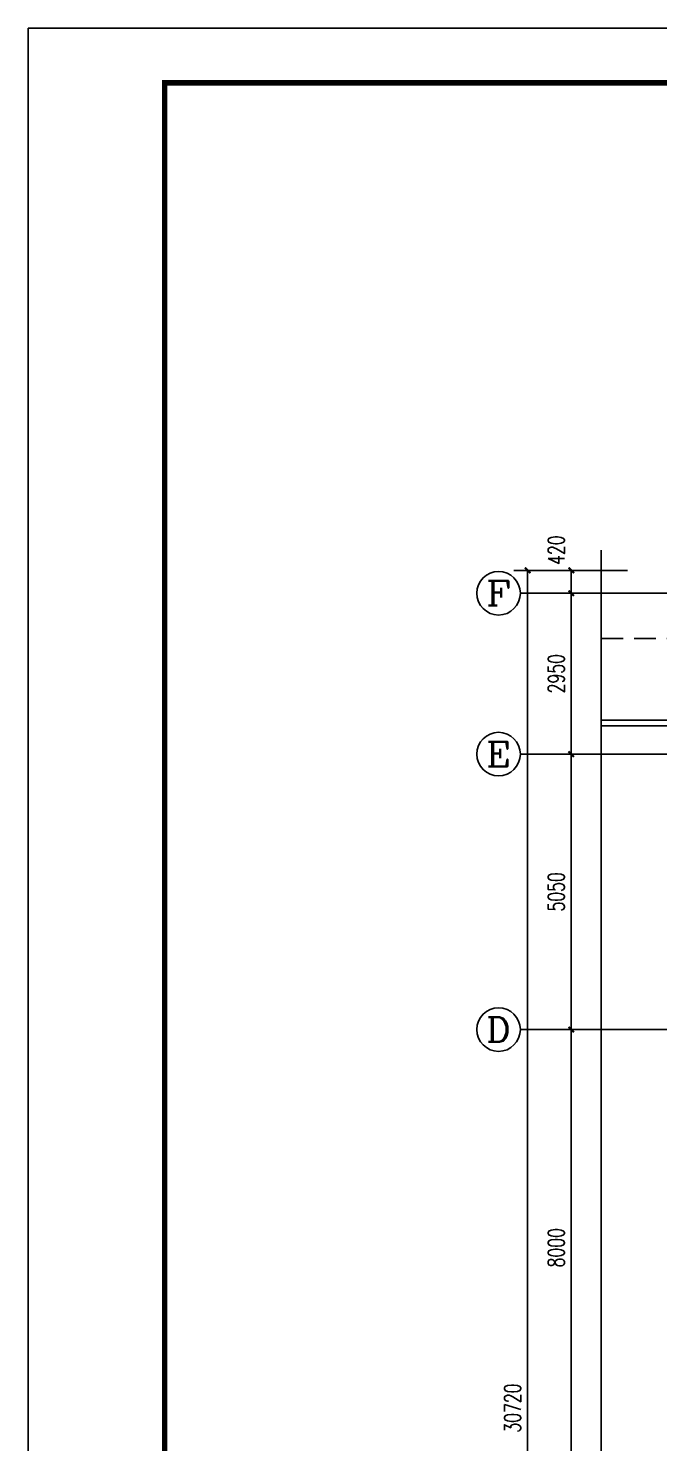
# Model space of a CAD drawing. Extents: x 2430460 to 2514560, y -608375 to -364775.
# Drawn here: x 2430460 to 2442019, y -513508 to -487575 of the extents above; entities that cross this region are included whole.
import ezdxf
from ezdxf.enums import TextEntityAlignment as Align

# ---------------------------------------------------------------- set-up
doc = ezdxf.new("R2010")
doc.units = 0
doc.header["$LTSCALE"] = 1000
doc.header["$MEASUREMENT"] = 0
doc.linetypes.add('_DASH', pattern=[0.6, 0.4, -0.2])
for name, color, linetype in [('AXIS', 3, 'Continuous'), ('AXIS_TEXT', 7, 'Continuous'), ('DIM_SYMB', 3, 'Continuous'), ('PUB_DIM', 3, 'Continuous'), ('TK', 4, 'Continuous')]:
    doc.layers.add(name, color=color, linetype=linetype)
doc.styles.add('_TCH_AXIS', font='COMPLEX', dxfattribs={"bigfont": 'GBCBIG'})
doc.styles.add('_TCH_DIM_T3', font='SIMPLEX', dxfattribs={"width": 0.705882, "bigfont": 'GBCBIG'})
doc.styles.add('COMPLEX', font='COMPLEX')
doc.styles.add('HZTXT1', font='romans.shx', dxfattribs={"width": 0.7, "bigfont": 'GBHZFS.SHX'})
doc.styles.get("Standard").update_dxf_attribs({"font": 'gbenor.shx', "bigfont": 'gbcbig.shx'})
doc.dimstyles.new('_TCH_ARCH&&100', dxfattribs={"dimtxt": 297.5, "dimasz": 100, "dimexe": 250, "dimexo": 300, "dimgap": 126.25, "dimtad": 1, "dimdec": 0, "dimzin": 0, "dimdsep": 46, "dimtxsty": '_TCH_DIM_T3', "dimblk": 'ARCHTICK', "dimcen": 0.09, "dimclrt": 7, "dimazin": 2, "dimtfac": 1, "dimtdec": 0, "dimtix": 1, "dimtmove": 2, "dimatfit": 3, "dimfxl": 30, "dimtolj": 1, "dimtzin": 0, "dimarcsym": 0})

# ---------------------------------------------------------------- blocks, each defined once
blk = doc.blocks.new('_ArchTick')
at = {"color": 0, "linetype": 'ByBlock', "const_width": 0.4}
blk.add_lwpolyline([(-0.5, -0.5), (0.5, 0.5)], dxfattribs=at)
blk = doc.blocks.new('*D65')
at = {"layer": 'Defpoints', "color": 0, "transparency": 16777216}
for p in [(-37568, 22926), (-36236, 22926), (-36236, 22506)]:
    blk.add_point(p, dxfattribs=at)
at = {"layer": 'PUB_DIM', "color": 0, "lineweight": -2, "transparency": 16777216}
for p, q in [((-36536, 22926), (-37818, 22926)), ((-37568, 22506), (-37568, 22926)), ((-36536, 22506), (-37818, 22506))]:
    blk.add_line(p, q, dxfattribs=at)
at = {"layer": 'PUB_DIM', "color": 0, "lineweight": -2, "transparency": 16777216, "xscale": 100, "yscale": 100, "zscale": 100}
for p, rotation in [((-37568, 22926), 90), ((-37568, 22506), 270)]:
    blk.add_blockref('_ArchTick', p, dxfattribs=dict(at, rotation=rotation))
at = {"layer": 'PUB_DIM', "color": 7, "transparency": 16777216, "insert": (-37843, 23296), "char_height": 297.5, "attachment_point": 5, "rotation": 90, "style": '_TCH_DIM_T3'}
blk.add_mtext('\\A1;420', dxfattribs=at)
blk = doc.blocks.new('*D66')
at = {"layer": 'Defpoints', "color": 0, "transparency": 16777216}
for p in [(-37568, 22506), (-36236, 22506), (-36236, 19556)]:
    blk.add_point(p, dxfattribs=at)
at = {"layer": 'PUB_DIM', "color": 0, "lineweight": -2, "transparency": 16777216}
for p, q in [((-36536, 22506), (-37818, 22506)), ((-37568, 19556), (-37568, 22506)), ((-36536, 19556), (-37818, 19556))]:
    blk.add_line(p, q, dxfattribs=at)
at = {"layer": 'PUB_DIM', "color": 0, "lineweight": -2, "transparency": 16777216, "xscale": 100, "yscale": 100, "zscale": 100}
for p, rotation in [((-37568, 22506), 90), ((-37568, 19556), 270)]:
    blk.add_blockref('_ArchTick', p, dxfattribs=dict(at, rotation=rotation))
at = {"layer": 'PUB_DIM', "color": 7, "transparency": 16777216, "insert": (-37843, 21031), "char_height": 297.5, "attachment_point": 5, "rotation": 90, "style": '_TCH_DIM_T3'}
blk.add_mtext('\\A1;2950', dxfattribs=at)
blk = doc.blocks.new('*D67')
at = {"layer": 'Defpoints', "color": 0, "transparency": 16777216}
for p in [(-37568, 19556), (-36236, 19556), (-36236, 14506)]:
    blk.add_point(p, dxfattribs=at)
at = {"layer": 'PUB_DIM', "color": 0, "lineweight": -2, "transparency": 16777216}
for p, q in [((-36536, 19556), (-37818, 19556)), ((-37568, 14506), (-37568, 19556)), ((-36536, 14506), (-37818, 14506))]:
    blk.add_line(p, q, dxfattribs=at)
at = {"layer": 'PUB_DIM', "color": 0, "lineweight": -2, "transparency": 16777216, "xscale": 100, "yscale": 100, "zscale": 100}
for p, rotation in [((-37568, 19556), 90), ((-37568, 14506), 270)]:
    blk.add_blockref('_ArchTick', p, dxfattribs=dict(at, rotation=rotation))
at = {"layer": 'PUB_DIM', "color": 7, "transparency": 16777216, "insert": (-37843, 17031), "char_height": 297.5, "attachment_point": 5, "rotation": 90, "style": '_TCH_DIM_T3'}
blk.add_mtext('\\A1;5050', dxfattribs=at)
blk = doc.blocks.new('*D68')
at = {"layer": 'Defpoints', "color": 0, "transparency": 16777216}
for p in [(-37568, 14506), (-36236, 14506), (-36236, 6506)]:
    blk.add_point(p, dxfattribs=at)
at = {"layer": 'PUB_DIM', "color": 0, "lineweight": -2, "transparency": 16777216}
for p, q in [((-36536, 14506), (-37818, 14506)), ((-37568, 6506), (-37568, 14506)), ((-36536, 6506), (-37818, 6506))]:
    blk.add_line(p, q, dxfattribs=at)
at = {"layer": 'PUB_DIM', "color": 0, "lineweight": -2, "transparency": 16777216, "xscale": 100, "yscale": 100, "zscale": 100}
for p, rotation in [((-37568, 14506), 90), ((-37568, 6506), 270)]:
    blk.add_blockref('_ArchTick', p, dxfattribs=dict(at, rotation=rotation))
at = {"layer": 'PUB_DIM', "color": 7, "transparency": 16777216, "insert": (-37843, 10506), "char_height": 297.5, "attachment_point": 5, "rotation": 90, "style": '_TCH_DIM_T3'}
blk.add_mtext('\\A1;8000', dxfattribs=at)
blk = doc.blocks.new('*D72')
at = {"layer": 'Defpoints', "color": 0, "transparency": 16777216}
for p in [(-38368, 22926), (-37177, 22926), (-37177, -7794)]:
    blk.add_point(p, dxfattribs=at)
at = {"layer": 'PUB_DIM', "color": 0, "lineweight": -2, "transparency": 16777216}
for p, q in [((-37477, 22926), (-38618, 22926)), ((-38368, -7794), (-38368, 22926)), ((-37477, -7794), (-38618, -7794))]:
    blk.add_line(p, q, dxfattribs=at)
at = {"layer": 'PUB_DIM', "color": 0, "lineweight": -2, "transparency": 16777216, "xscale": 100, "yscale": 100, "zscale": 100}
for p, rotation in [((-38368, 22926), 90), ((-38368, -7794), 270)]:
    blk.add_blockref('_ArchTick', p, dxfattribs=dict(at, rotation=rotation))
at = {"layer": 'PUB_DIM', "color": 7, "transparency": 16777216, "insert": (-38643, 7566), "char_height": 297.5, "attachment_point": 5, "rotation": 90, "style": '_TCH_DIM_T3'}
blk.add_mtext('\\A1;30720', dxfattribs=at)
blk = doc.blocks.new('*D176')
at = {"layer": 'Defpoints', "color": 0, "transparency": 16777216}
for p in [(-37568, 22926), (-36236, 22926), (-36236, 22506)]:
    blk.add_point(p, dxfattribs=at)
at = {"layer": 'PUB_DIM', "color": 0, "lineweight": -2, "transparency": 16777216}
for p, q in [((-36536, 22926), (-37818, 22926)), ((-37568, 22506), (-37568, 22926)), ((-36536, 22506), (-37818, 22506))]:
    blk.add_line(p, q, dxfattribs=at)
at = {"layer": 'PUB_DIM', "color": 0, "lineweight": -2, "transparency": 16777216, "xscale": 100, "yscale": 100, "zscale": 100}
for p, rotation in [((-37568, 22926), 90), ((-37568, 22506), 270)]:
    blk.add_blockref('_ArchTick', p, dxfattribs=dict(at, rotation=rotation))
at = {"layer": 'PUB_DIM', "color": 7, "transparency": 16777216, "insert": (-37843, 23296), "char_height": 297.5, "attachment_point": 5, "rotation": 90, "style": '_TCH_DIM_T3'}
blk.add_mtext('\\A1;420', dxfattribs=at)
blk = doc.blocks.new('*D177')
at = {"layer": 'Defpoints', "color": 0, "transparency": 16777216}
for p in [(-37568, 22506), (-36236, 22506), (-36236, 19556)]:
    blk.add_point(p, dxfattribs=at)
at = {"layer": 'PUB_DIM', "color": 0, "lineweight": -2, "transparency": 16777216}
for p, q in [((-36536, 22506), (-37818, 22506)), ((-37568, 19556), (-37568, 22506)), ((-36536, 19556), (-37818, 19556))]:
    blk.add_line(p, q, dxfattribs=at)
at = {"layer": 'PUB_DIM', "color": 0, "lineweight": -2, "transparency": 16777216, "xscale": 100, "yscale": 100, "zscale": 100}
for p, rotation in [((-37568, 22506), 90), ((-37568, 19556), 270)]:
    blk.add_blockref('_ArchTick', p, dxfattribs=dict(at, rotation=rotation))
at = {"layer": 'PUB_DIM', "color": 7, "transparency": 16777216, "insert": (-37843, 21031), "char_height": 297.5, "attachment_point": 5, "rotation": 90, "style": '_TCH_DIM_T3'}
blk.add_mtext('\\A1;2950', dxfattribs=at)
blk = doc.blocks.new('*D178')
at = {"layer": 'Defpoints', "color": 0, "transparency": 16777216}
for p in [(-37568, 19556), (-36236, 19556), (-36236, 14506)]:
    blk.add_point(p, dxfattribs=at)
at = {"layer": 'PUB_DIM', "color": 0, "lineweight": -2, "transparency": 16777216}
for p, q in [((-36536, 19556), (-37818, 19556)), ((-37568, 14506), (-37568, 19556)), ((-36536, 14506), (-37818, 14506))]:
    blk.add_line(p, q, dxfattribs=at)
at = {"layer": 'PUB_DIM', "color": 0, "lineweight": -2, "transparency": 16777216, "xscale": 100, "yscale": 100, "zscale": 100}
for p, rotation in [((-37568, 19556), 90), ((-37568, 14506), 270)]:
    blk.add_blockref('_ArchTick', p, dxfattribs=dict(at, rotation=rotation))
at = {"layer": 'PUB_DIM', "color": 7, "transparency": 16777216, "insert": (-37843, 17031), "char_height": 297.5, "attachment_point": 5, "rotation": 90, "style": '_TCH_DIM_T3'}
blk.add_mtext('\\A1;5050', dxfattribs=at)
blk = doc.blocks.new('*D179')
at = {"layer": 'Defpoints', "color": 0, "transparency": 16777216}
for p in [(-37568, 14506), (-36236, 14506), (-36236, 6506)]:
    blk.add_point(p, dxfattribs=at)
at = {"layer": 'PUB_DIM', "color": 0, "lineweight": -2, "transparency": 16777216}
for p, q in [((-36536, 14506), (-37818, 14506)), ((-37568, 6506), (-37568, 14506)), ((-36536, 6506), (-37818, 6506))]:
    blk.add_line(p, q, dxfattribs=at)
at = {"layer": 'PUB_DIM', "color": 0, "lineweight": -2, "transparency": 16777216, "xscale": 100, "yscale": 100, "zscale": 100}
for p, rotation in [((-37568, 14506), 90), ((-37568, 6506), 270)]:
    blk.add_blockref('_ArchTick', p, dxfattribs=dict(at, rotation=rotation))
at = {"layer": 'PUB_DIM', "color": 7, "transparency": 16777216, "insert": (-37843, 10506), "char_height": 297.5, "attachment_point": 5, "rotation": 90, "style": '_TCH_DIM_T3'}
blk.add_mtext('\\A1;8000', dxfattribs=at)
blk = doc.blocks.new('*D183')
at = {"layer": 'Defpoints', "color": 0, "transparency": 16777216}
for p in [(-38368, 22926), (-37177, 22926), (-37177, -7794)]:
    blk.add_point(p, dxfattribs=at)
at = {"layer": 'PUB_DIM', "color": 0, "lineweight": -2, "transparency": 16777216}
for p, q in [((-37477, 22926), (-38618, 22926)), ((-38368, -7794), (-38368, 22926)), ((-37477, -7794), (-38618, -7794))]:
    blk.add_line(p, q, dxfattribs=at)
at = {"layer": 'PUB_DIM', "color": 0, "lineweight": -2, "transparency": 16777216, "xscale": 100, "yscale": 100, "zscale": 100}
for p, rotation in [((-38368, 22926), 90), ((-38368, -7794), 270)]:
    blk.add_blockref('_ArchTick', p, dxfattribs=dict(at, rotation=rotation))
at = {"layer": 'PUB_DIM', "color": 7, "transparency": 16777216, "insert": (-38643, 7566), "char_height": 297.5, "attachment_point": 5, "rotation": 90, "style": '_TCH_DIM_T3'}
blk.add_mtext('\\A1;30720', dxfattribs=at)
blk = doc.blocks.new('*D287')
at = {"layer": 'Defpoints', "color": 0, "transparency": 16777216}
for p in [(-37568, 22926), (-36236, 22926), (-36236, 22506)]:
    blk.add_point(p, dxfattribs=at)
at = {"layer": 'PUB_DIM', "color": 0, "lineweight": -2, "transparency": 16777216}
for p, q in [((-36536, 22926), (-37818, 22926)), ((-37568, 22506), (-37568, 22926)), ((-36536, 22506), (-37818, 22506))]:
    blk.add_line(p, q, dxfattribs=at)
at = {"layer": 'PUB_DIM', "color": 0, "lineweight": -2, "transparency": 16777216, "xscale": 100, "yscale": 100, "zscale": 100}
for p, rotation in [((-37568, 22926), 90), ((-37568, 22506), 270)]:
    blk.add_blockref('_ArchTick', p, dxfattribs=dict(at, rotation=rotation))
at = {"layer": 'PUB_DIM', "color": 7, "transparency": 16777216, "insert": (-37843, 23296), "char_height": 297.5, "attachment_point": 5, "rotation": 90, "style": '_TCH_DIM_T3'}
blk.add_mtext('\\A1;420', dxfattribs=at)
blk = doc.blocks.new('*D288')
at = {"layer": 'Defpoints', "color": 0, "transparency": 16777216}
for p in [(-37568, 22506), (-36236, 22506), (-36236, 19556)]:
    blk.add_point(p, dxfattribs=at)
at = {"layer": 'PUB_DIM', "color": 0, "lineweight": -2, "transparency": 16777216}
for p, q in [((-36536, 22506), (-37818, 22506)), ((-37568, 19556), (-37568, 22506)), ((-36536, 19556), (-37818, 19556))]:
    blk.add_line(p, q, dxfattribs=at)
at = {"layer": 'PUB_DIM', "color": 0, "lineweight": -2, "transparency": 16777216, "xscale": 100, "yscale": 100, "zscale": 100}
for p, rotation in [((-37568, 22506), 90), ((-37568, 19556), 270)]:
    blk.add_blockref('_ArchTick', p, dxfattribs=dict(at, rotation=rotation))
at = {"layer": 'PUB_DIM', "color": 7, "transparency": 16777216, "insert": (-37843, 21031), "char_height": 297.5, "attachment_point": 5, "rotation": 90, "style": '_TCH_DIM_T3'}
blk.add_mtext('\\A1;2950', dxfattribs=at)
blk = doc.blocks.new('*D289')
at = {"layer": 'Defpoints', "color": 0, "transparency": 16777216}
for p in [(-37568, 19556), (-36236, 19556), (-36236, 14506)]:
    blk.add_point(p, dxfattribs=at)
at = {"layer": 'PUB_DIM', "color": 0, "lineweight": -2, "transparency": 16777216}
for p, q in [((-36536, 19556), (-37818, 19556)), ((-37568, 14506), (-37568, 19556)), ((-36536, 14506), (-37818, 14506))]:
    blk.add_line(p, q, dxfattribs=at)
at = {"layer": 'PUB_DIM', "color": 0, "lineweight": -2, "transparency": 16777216, "xscale": 100, "yscale": 100, "zscale": 100}
for p, rotation in [((-37568, 19556), 90), ((-37568, 14506), 270)]:
    blk.add_blockref('_ArchTick', p, dxfattribs=dict(at, rotation=rotation))
at = {"layer": 'PUB_DIM', "color": 7, "transparency": 16777216, "insert": (-37843, 17031), "char_height": 297.5, "attachment_point": 5, "rotation": 90, "style": '_TCH_DIM_T3'}
blk.add_mtext('\\A1;5050', dxfattribs=at)
blk = doc.blocks.new('*D290')
at = {"layer": 'Defpoints', "color": 0, "transparency": 16777216}
for p in [(-37568, 14506), (-36236, 14506), (-36236, 6506)]:
    blk.add_point(p, dxfattribs=at)
at = {"layer": 'PUB_DIM', "color": 0, "lineweight": -2, "transparency": 16777216}
for p, q in [((-36536, 14506), (-37818, 14506)), ((-37568, 6506), (-37568, 14506)), ((-36536, 6506), (-37818, 6506))]:
    blk.add_line(p, q, dxfattribs=at)
at = {"layer": 'PUB_DIM', "color": 0, "lineweight": -2, "transparency": 16777216, "xscale": 100, "yscale": 100, "zscale": 100}
for p, rotation in [((-37568, 14506), 90), ((-37568, 6506), 270)]:
    blk.add_blockref('_ArchTick', p, dxfattribs=dict(at, rotation=rotation))
at = {"layer": 'PUB_DIM', "color": 7, "transparency": 16777216, "insert": (-37843, 10506), "char_height": 297.5, "attachment_point": 5, "rotation": 90, "style": '_TCH_DIM_T3'}
blk.add_mtext('\\A1;8000', dxfattribs=at)
blk = doc.blocks.new('*D294')
at = {"layer": 'Defpoints', "color": 0, "transparency": 16777216}
for p in [(-38368, 22926), (-37177, 22926), (-37177, -7794)]:
    blk.add_point(p, dxfattribs=at)
at = {"layer": 'PUB_DIM', "color": 0, "lineweight": -2, "transparency": 16777216}
for p, q in [((-37477, 22926), (-38618, 22926)), ((-38368, -7794), (-38368, 22926)), ((-37477, -7794), (-38618, -7794))]:
    blk.add_line(p, q, dxfattribs=at)
at = {"layer": 'PUB_DIM', "color": 0, "lineweight": -2, "transparency": 16777216, "xscale": 100, "yscale": 100, "zscale": 100}
for p, rotation in [((-38368, 22926), 90), ((-38368, -7794), 270)]:
    blk.add_blockref('_ArchTick', p, dxfattribs=dict(at, rotation=rotation))
at = {"layer": 'PUB_DIM', "color": 7, "transparency": 16777216, "insert": (-38643, 7566), "char_height": 297.5, "attachment_point": 5, "rotation": 90, "style": '_TCH_DIM_T3'}
blk.add_mtext('\\A1;30720', dxfattribs=at)
blk = doc.blocks.new('*D471')
at = {"layer": 'Defpoints', "color": 0, "transparency": 16777216}
for p in [(-37568, 22926), (-36236, 22926), (-36236, 22506)]:
    blk.add_point(p, dxfattribs=at)
at = {"layer": 'PUB_DIM', "color": 0, "lineweight": -2, "transparency": 16777216}
for p, q in [((-36536, 22926), (-37818, 22926)), ((-37568, 22506), (-37568, 22926)), ((-36536, 22506), (-37818, 22506))]:
    blk.add_line(p, q, dxfattribs=at)
at = {"layer": 'PUB_DIM', "color": 0, "lineweight": -2, "transparency": 16777216, "xscale": 100, "yscale": 100, "zscale": 100}
for p, rotation in [((-37568, 22926), 90), ((-37568, 22506), 270)]:
    blk.add_blockref('_ArchTick', p, dxfattribs=dict(at, rotation=rotation))
at = {"layer": 'PUB_DIM', "color": 7, "transparency": 16777216, "insert": (-37843, 23296), "char_height": 297.5, "attachment_point": 5, "rotation": 90, "style": '_TCH_DIM_T3'}
blk.add_mtext('\\A1;420', dxfattribs=at)
blk = doc.blocks.new('*D472')
at = {"layer": 'Defpoints', "color": 0, "transparency": 16777216}
for p in [(-37568, 22506), (-36236, 22506), (-36236, 19556)]:
    blk.add_point(p, dxfattribs=at)
at = {"layer": 'PUB_DIM', "color": 0, "lineweight": -2, "transparency": 16777216}
for p, q in [((-36536, 22506), (-37818, 22506)), ((-37568, 19556), (-37568, 22506)), ((-36536, 19556), (-37818, 19556))]:
    blk.add_line(p, q, dxfattribs=at)
at = {"layer": 'PUB_DIM', "color": 0, "lineweight": -2, "transparency": 16777216, "xscale": 100, "yscale": 100, "zscale": 100}
for p, rotation in [((-37568, 22506), 90), ((-37568, 19556), 270)]:
    blk.add_blockref('_ArchTick', p, dxfattribs=dict(at, rotation=rotation))
at = {"layer": 'PUB_DIM', "color": 7, "transparency": 16777216, "insert": (-37843, 21031), "char_height": 297.5, "attachment_point": 5, "rotation": 90, "style": '_TCH_DIM_T3'}
blk.add_mtext('\\A1;2950', dxfattribs=at)
blk = doc.blocks.new('*D473')
at = {"layer": 'Defpoints', "color": 0, "transparency": 16777216}
for p in [(-37568, 19556), (-36236, 19556), (-36236, 14506)]:
    blk.add_point(p, dxfattribs=at)
at = {"layer": 'PUB_DIM', "color": 0, "lineweight": -2, "transparency": 16777216}
for p, q in [((-36536, 19556), (-37818, 19556)), ((-37568, 14506), (-37568, 19556)), ((-36536, 14506), (-37818, 14506))]:
    blk.add_line(p, q, dxfattribs=at)
at = {"layer": 'PUB_DIM', "color": 0, "lineweight": -2, "transparency": 16777216, "xscale": 100, "yscale": 100, "zscale": 100}
for p, rotation in [((-37568, 19556), 90), ((-37568, 14506), 270)]:
    blk.add_blockref('_ArchTick', p, dxfattribs=dict(at, rotation=rotation))
at = {"layer": 'PUB_DIM', "color": 7, "transparency": 16777216, "insert": (-37843, 17031), "char_height": 297.5, "attachment_point": 5, "rotation": 90, "style": '_TCH_DIM_T3'}
blk.add_mtext('\\A1;5050', dxfattribs=at)
blk = doc.blocks.new('*D474')
at = {"layer": 'Defpoints', "color": 0, "transparency": 16777216}
for p in [(-37568, 14506), (-36236, 14506), (-36236, 6506)]:
    blk.add_point(p, dxfattribs=at)
at = {"layer": 'PUB_DIM', "color": 0, "lineweight": -2, "transparency": 16777216}
for p, q in [((-36536, 14506), (-37818, 14506)), ((-37568, 6506), (-37568, 14506)), ((-36536, 6506), (-37818, 6506))]:
    blk.add_line(p, q, dxfattribs=at)
at = {"layer": 'PUB_DIM', "color": 0, "lineweight": -2, "transparency": 16777216, "xscale": 100, "yscale": 100, "zscale": 100}
for p, rotation in [((-37568, 14506), 90), ((-37568, 6506), 270)]:
    blk.add_blockref('_ArchTick', p, dxfattribs=dict(at, rotation=rotation))
at = {"layer": 'PUB_DIM', "color": 7, "transparency": 16777216, "insert": (-37843, 10506), "char_height": 297.5, "attachment_point": 5, "rotation": 90, "style": '_TCH_DIM_T3'}
blk.add_mtext('\\A1;8000', dxfattribs=at)
blk = doc.blocks.new('*D478')
at = {"layer": 'Defpoints', "color": 0, "transparency": 16777216}
for p in [(-38368, 22926), (-37177, 22926), (-37177, -7794)]:
    blk.add_point(p, dxfattribs=at)
at = {"layer": 'PUB_DIM', "color": 0, "lineweight": -2, "transparency": 16777216}
for p, q in [((-37477, 22926), (-38618, 22926)), ((-38368, -7794), (-38368, 22926)), ((-37477, -7794), (-38618, -7794))]:
    blk.add_line(p, q, dxfattribs=at)
at = {"layer": 'PUB_DIM', "color": 0, "lineweight": -2, "transparency": 16777216, "xscale": 100, "yscale": 100, "zscale": 100}
for p, rotation in [((-38368, 22926), 90), ((-38368, -7794), 270)]:
    blk.add_blockref('_ArchTick', p, dxfattribs=dict(at, rotation=rotation))
at = {"layer": 'PUB_DIM', "color": 7, "transparency": 16777216, "insert": (-38643, 7566), "char_height": 297.5, "attachment_point": 5, "rotation": 90, "style": '_TCH_DIM_T3'}
blk.add_mtext('\\A1;30720', dxfattribs=at)
blk = doc.blocks.new('_AXISO')
blk.add_circle((0, 0), 0.5)
at = {"layer": 'AXIS_TEXT', "style": 'COMPLEX', "width": 1.041667}
blk.add_attdef('A', text='', height=0.56, dxfattribs=at).set_placement((-0.25, -0.28), (0.25, -0.28), align=Align.FIT)
blk = doc.blocks.new('*U544')
at = {"color": 3}
blk.add_lwpolyline([(-84100, 0), (0, 0), (0, 59400), (-84100, 59400)], close=True, dxfattribs=at)
at = {"color": 3, "const_width": 100}
blk.add_lwpolyline([(-81600, 1000), (-1000, 1000), (-1000, 58400), (-81600, 58400)], close=True, dxfattribs=at)
at = {"layer": 'TK', "color": 4, "style": 'HZTXT1'}
for tag, height, width, p in [('项目负责1', 400, 0.6, (-4500, 19196)), ('项目负责2', 400, 0.6, (-4500, 18296)), ('专责', 400, 0.6, (-4500, 17396)), ('审定', 400, 0.6, (-4500, 16496)), ('审核', 400, 0.6, (-4500, 15596)), ('校对', 400, 0.6, (-4500, 14696)), ('设计', 400, 0.6, (-4500, 13796)), ('绘图', 400, 0.6, (-4500, 12896)), ('建设单位', 450, 0.6, (-4500, 11050)), ('工号', 400, 0.5, (-5501, 3507)), ('版次', 400, 0.7, (-2138, 3498)), ('阶段', 400, 0.7, (-2138, 2498)), ('比例', 400, 0.7, (-5491, 1513)), ('日期', 400, 0.7, (-2138, 1498))]:
    blk.add_attdef(tag, text='', height=height, dxfattribs=dict(at, width=width)).set_placement(p, align=Align.MIDDLE)
at = {"layer": 'TK', "color": 1, "lineweight": -3, "style": 'HZTXT1', "width": 0.6}
blk.add_attdef('工程名称', text='', height=450, dxfattribs=at).set_placement((-4500, 9050), align=Align.MIDDLE)
at = {"layer": 'TK', "color": 4, "lineweight": -3, "style": 'HZTXT1', "width": 0.6}
blk.add_attdef('子项名称', text='', height=450, dxfattribs=at).set_placement((-4500, 7050), align=Align.MIDDLE)
at = {"layer": 'TK', "color": 1, "lineweight": -3, "width": 0.6, "flags": 104}
blk.add_attdef('图名', text='', height=400, dxfattribs=at).set_placement((-4558, 4958), align=Align.MIDDLE_CENTER)
at = {"layer": 'TK', "color": 1, "style": 'HZTXT1', "width": 0.7}
blk.add_attdef('图号', text='', height=400, dxfattribs=at).set_placement((-5491, 2513), align=Align.MIDDLE)
blk = doc.blocks.new('A$C67117B41')
for p, q in [((-35120.9, 20176.2), (-37016.9, 20176.2)), ((-35120.9, 20076.2), (-37016.9, 20076.2))]:
    blk.add_line(p, q)
at = {"color": 4, "linetype": '_DASH'}
blk.add_lwpolyline([(-37016.9, 21676.2), (-37016.9, 21676.2), (-18920.9, 21676.2)], dxfattribs=at)
at = {"layer": 'AXIS'}
for p, q in [((-34500.9, 22506.2), (-38500.9, 22506.2)), ((-34500.9, 19556.2), (-38500.9, 19556.2)), ((-34500.9, 14506.2), (-38500.9, 14506.2))]:
    blk.add_line(p, q, dxfattribs=at)
at = {"layer": 'DIM_SYMB'}
blk.add_lwpolyline([(-37016.9, 23293), (-37016.9, 6537.4), (-36806.9, 6461), (-37226.9, 6386.9), (-37016.9, 6312.4), (-37016.9, -10443.2)], dxfattribs=at)
at = {"layer": 'AXIS'}
ref = blk.add_blockref('_AXISO', (-38900.9, 22506.2), dxfattribs=dict(at, xscale=800, yscale=800, zscale=800))
ref.add_attrib('A', 'F', dxfattribs={"layer": 'AXIS_TEXT', "height": 452.5, "style": '_TCH_AXIS', "width": 1.3125}).set_placement((-39127.1, 22280), (-38674.6, 22280), align=Align.FIT)
ref = blk.add_blockref('_AXISO', (-38900.9, 19556.2), dxfattribs=dict(at, xscale=800, yscale=800, zscale=800))
ref.add_attrib('A', 'E', dxfattribs={"layer": 'AXIS_TEXT', "height": 452.5, "style": '_TCH_AXIS', "width": 1.3125}).set_placement((-39127.1, 19330), (-38674.6, 19330), align=Align.FIT)
ref = blk.add_blockref('_AXISO', (-38900.9, 14506.2), dxfattribs=dict(at, xscale=800, yscale=800, zscale=800))
ref.add_attrib('A', 'D', dxfattribs={"layer": 'AXIS_TEXT', "height": 452.5, "style": '_TCH_AXIS', "width": 1.235294}).set_placement((-39127.1, 14280), (-38674.6, 14280), align=Align.FIT)
at = {"layer": 'PUB_DIM'}
for picture in ['*D65', '*D176', '*D287', '*D471']:
    dim = blk.add_linear_dim(base=(-37568.3, 22926.2), p1=(-36236.1, 22506.2), p2=(-36236.1, 22926.2), angle=90, dimstyle='_TCH_ARCH&&100', dxfattribs=at)
    dim.commit()
    dim.dimension.update_dxf_attribs({"geometry": picture, "text_midpoint": (-37843.3, 23296.2), "dimtype": 129})
for p1, p2, distance, picture, middle in [((-37177.2, -7793.8), (-37177.2, 22926.2), 1190.9, '*D72', (-38643.1, 7566.2)), ((-37177.2, -7793.8), (-37177.2, 22926.2), 1190.9, '*D183', (-38643.1, 7566.2)), ((-37177.2, -7793.8), (-37177.2, 22926.2), 1190.9, '*D294', (-38643.1, 7566.2)), ((-37177.2, -7793.8), (-37177.2, 22926.2), 1190.9, '*D478', (-38643.1, 7566.2)), ((-36236.1, 19556.2), (-36236.1, 22506.2), 1332.2, '*D66', (-37843.3, 21031.2)), ((-36236.1, 19556.2), (-36236.1, 22506.2), 1332.2, '*D177', (-37843.3, 21031.2)), ((-36236.1, 19556.2), (-36236.1, 22506.2), 1332.2, '*D288', (-37843.3, 21031.2)), ((-36236.1, 19556.2), (-36236.1, 22506.2), 1332.2, '*D472', (-37843.3, 21031.2)), ((-36236.1, 14506.2), (-36236.1, 19556.2), 1332.2, '*D67', (-37843.3, 17031.2)), ((-36236.1, 14506.2), (-36236.1, 19556.2), 1332.2, '*D178', (-37843.3, 17031.2)), ((-36236.1, 14506.2), (-36236.1, 19556.2), 1332.2, '*D289', (-37843.3, 17031.2)), ((-36236.1, 14506.2), (-36236.1, 19556.2), 1332.2, '*D473', (-37843.3, 17031.2)), ((-36236.1, 6506.2), (-36236.1, 14506.2), 1332.2, '*D68', (-37843.3, 10506.2)), ((-36236.1, 6506.2), (-36236.1, 14506.2), 1332.2, '*D179', (-37843.3, 10506.2)), ((-36236.1, 6506.2), (-36236.1, 14506.2), 1332.2, '*D290', (-37843.3, 10506.2)), ((-36236.1, 6506.2), (-36236.1, 14506.2), 1332.2, '*D474', (-37843.3, 10506.2))]:
    dim = blk.add_aligned_dim(p1=p1, p2=p2, distance=distance, dimstyle='_TCH_ARCH&&100', dxfattribs=at)
    dim.commit()
    dim.dimension.update_dxf_attribs({"geometry": picture, "text_midpoint": middle})

msp = doc.modelspace()

# ---------------------------------------------------------------- block references
for name, p in [('*U544', (2514560.4, -546974.9)), ('A$C67117B41', (2477982.9, -520439.4))]:
    msp.add_blockref(name, p)

doc.saveas('drawing.dxf')
